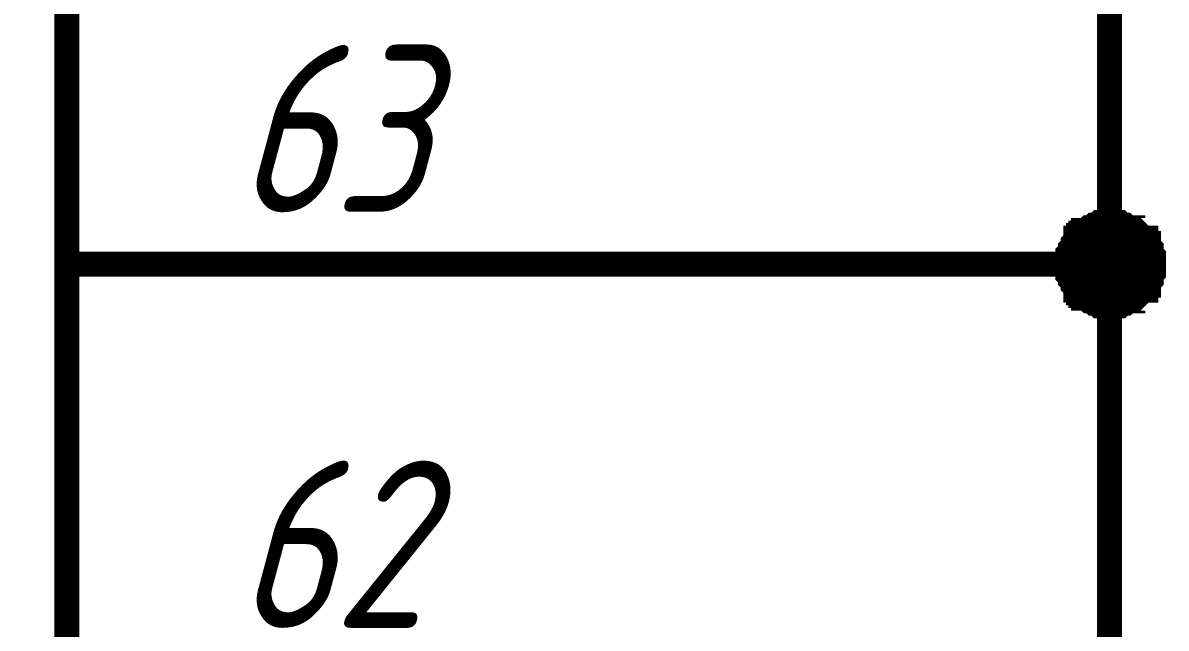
# Model space of a CAD drawing. Extents: x 260 to 1101, y 70 to 664.
# Drawn here: x 903.48 to 917.17, y 532.43 to 539.67 of the extents above; entities that cross this region are included whole.
import ezdxf

# ---------------------------------------------------------------- set-up
doc = ezdxf.new("R2010")
doc.units = 0
doc.header["$MEASUREMENT"] = 0
doc.layers.add('Sheet', color=255, linetype='CONTINUOUS')
doc.styles.add('GOST type A0', font='', dxfattribs={"oblique": 15, "height": 3.5})
doc.styles.get('GOST type A0').set_extended_font_data('GOST type A')

msp = doc.modelspace()

# ---------------------------------------------------------------- linework, layer by layer
at = {"layer": 'Sheet', "const_width": 0.3}
msp.add_lwpolyline([(846.521, 566.796), (904.006, 566.796), (904.006, 391.796), (846.521, 391.796), (846.521, 566.796)], close=True, dxfattribs=at)
at = {"layer": 'Sheet'}
for points, const_width in [([(916.49, 536.785), (916.49, 541.787), (906.49, 541.787)], 0.3), ([(915.993, 536.785), (915.993, 536.816), (915.993, 536.848), (915.993, 536.848), (915.993, 536.879), (915.993, 536.91), (916.024, 536.941), (916.024, 536.972), (916.024, 536.972), (916.055, 537.003), (916.055, 537.034), (916.055, 537.034), (916.087, 537.065), (916.087, 537.096), (916.118, 537.096), (916.118, 537.127), (916.149, 537.127), (916.149, 537.158), (916.18, 537.158), (916.18, 537.189), (916.211, 537.189), (916.242, 537.22), (916.242, 537.22), (916.273, 537.22), (916.304, 537.251), (916.304, 537.251), (916.335, 537.251), (916.366, 537.282), (916.397, 537.282), (916.428, 537.282), (916.428, 537.282), (916.459, 537.282), (916.49, 537.282)], 0.3), ([(915.993, 536.785), (915.993, 536.816), (915.993, 536.848), (915.993, 536.848), (915.993, 536.879), (915.993, 536.91), (916.024, 536.941), (916.024, 536.972), (916.024, 536.972), (916.055, 537.003), (916.055, 537.034), (916.055, 537.034), (916.087, 537.065), (916.087, 537.096), (916.118, 537.096), (916.118, 537.127), (916.149, 537.127), (916.149, 537.158), (916.18, 537.158), (916.18, 537.189), (916.211, 537.189), (916.242, 537.22), (916.242, 537.22), (916.273, 537.22), (916.304, 537.251), (916.304, 537.251), (916.335, 537.251), (916.366, 537.282), (916.397, 537.282), (916.428, 537.282), (916.428, 537.282), (916.459, 537.282), (916.49, 537.282)], 0.3), ([(915.993, 536.785), (915.993, 536.816), (915.993, 536.848), (915.993, 536.848), (915.993, 536.879), (915.993, 536.91), (916.024, 536.941), (916.024, 536.972), (916.024, 536.972), (916.055, 537.003), (916.055, 537.034), (916.055, 537.034), (916.087, 537.065), (916.087, 537.096), (916.118, 537.096), (916.118, 537.127), (916.149, 537.127), (916.149, 537.158), (916.18, 537.158), (916.18, 537.189), (916.211, 537.189), (916.242, 537.22), (916.242, 537.22), (916.273, 537.22), (916.304, 537.251), (916.304, 537.251), (916.335, 537.251), (916.366, 537.282), (916.397, 537.282), (916.428, 537.282), (916.428, 537.282), (916.459, 537.282), (916.49, 537.282)], 0.3), ([(915.993, 536.785), (915.993, 536.816), (915.993, 536.848), (915.993, 536.848), (915.993, 536.879), (915.993, 536.91), (916.024, 536.941), (916.024, 536.972), (916.024, 536.972), (916.055, 537.003), (916.055, 537.034), (916.055, 537.034), (916.087, 537.065), (916.087, 537.096), (916.118, 537.096), (916.118, 537.127), (916.149, 537.127), (916.149, 537.158), (916.18, 537.158), (916.18, 537.189), (916.211, 537.189), (916.242, 537.22), (916.242, 537.22), (916.273, 537.22), (916.304, 537.251), (916.304, 537.251), (916.335, 537.251), (916.366, 537.282), (916.397, 537.282), (916.428, 537.282), (916.428, 537.282), (916.459, 537.282), (916.49, 537.282)], 0.3), ([(916.49, 537.282), (916.49, 537.282)], 0.3), ([(916.49, 537.282), (916.521, 537.282), (916.552, 537.282), (916.552, 537.282), (916.583, 537.282), (916.615, 537.282), (916.646, 537.251), (916.677, 537.251), (916.677, 537.251), (916.708, 537.22), (916.739, 537.22), (916.77, 537.22), (916.77, 537.189), (916.801, 537.189), (916.832, 537.158), (916.832, 537.158), (916.863, 537.127), (916.863, 537.127), (916.894, 537.096), (916.925, 537.096), (916.925, 537.065), (916.925, 537.034), (916.956, 537.034), (916.956, 537.003), (916.987, 536.972), (916.987, 536.972), (916.987, 536.941), (916.987, 536.91), (917.018, 536.879), (917.018, 536.848), (917.018, 536.848), (917.018, 536.816), (917.018, 536.785)], 0.3), ([(916.49, 537.282), (916.49, 537.282)], 0.3), ([(916.49, 537.282), (916.521, 537.282), (916.552, 537.282), (916.552, 537.282), (916.583, 537.282), (916.615, 537.282), (916.646, 537.251), (916.677, 537.251), (916.677, 537.251), (916.708, 537.22), (916.739, 537.22), (916.77, 537.22), (916.77, 537.189), (916.801, 537.189), (916.832, 537.158), (916.832, 537.158), (916.863, 537.127), (916.863, 537.127), (916.894, 537.096), (916.925, 537.096), (916.925, 537.065), (916.925, 537.034), (916.956, 537.034), (916.956, 537.003), (916.987, 536.972), (916.987, 536.972), (916.987, 536.941), (916.987, 536.91), (917.018, 536.879), (917.018, 536.848), (917.018, 536.848), (917.018, 536.816), (917.018, 536.785)], 0.3), ([(916.49, 537.282), (916.49, 537.282)], 0.3), ([(916.49, 537.282), (916.521, 537.282), (916.552, 537.282), (916.552, 537.282), (916.583, 537.282), (916.615, 537.282), (916.646, 537.251), (916.677, 537.251), (916.677, 537.251), (916.708, 537.22), (916.739, 537.22), (916.77, 537.22), (916.77, 537.189), (916.801, 537.189), (916.832, 537.158), (916.832, 537.158), (916.863, 537.127), (916.863, 537.127), (916.894, 537.096), (916.925, 537.096), (916.925, 537.065), (916.925, 537.034), (916.956, 537.034), (916.956, 537.003), (916.987, 536.972), (916.987, 536.972), (916.987, 536.941), (916.987, 536.91), (917.018, 536.879), (917.018, 536.848), (917.018, 536.848), (917.018, 536.816), (917.018, 536.785)], 0.3), ([(916.49, 537.282), (916.49, 537.282)], 0.3), ([(916.49, 537.282), (916.521, 537.282), (916.552, 537.282), (916.552, 537.282), (916.583, 537.282), (916.615, 537.282), (916.646, 537.251), (916.677, 537.251), (916.677, 537.251), (916.708, 537.22), (916.739, 537.22), (916.77, 537.22), (916.77, 537.189), (916.801, 537.189), (916.832, 537.158), (916.832, 537.158), (916.863, 537.127), (916.863, 537.127), (916.894, 537.096), (916.925, 537.096), (916.925, 537.065), (916.925, 537.034), (916.956, 537.034), (916.956, 537.003), (916.987, 536.972), (916.987, 536.972), (916.987, 536.941), (916.987, 536.91), (917.018, 536.879), (917.018, 536.848), (917.018, 536.848), (917.018, 536.816), (917.018, 536.785)], 0.3), ([(915.993, 536.785), (915.993, 536.816), (915.993, 536.848), (915.993, 536.848), (915.993, 536.879), (915.993, 536.91), (916.024, 536.941), (916.024, 536.972), (916.024, 536.972), (916.055, 537.003), (916.055, 537.034), (916.055, 537.034), (916.087, 537.065), (916.087, 537.096), (916.118, 537.096), (916.118, 537.127), (916.149, 537.127), (916.149, 537.158), (916.18, 537.158), (916.18, 537.189), (916.211, 537.189), (916.242, 537.22), (916.242, 537.22), (916.273, 537.22), (916.304, 537.251), (916.304, 537.251), (916.335, 537.251), (916.366, 537.282), (916.397, 537.282), (916.428, 537.282), (916.428, 537.282), (916.459, 537.282), (916.49, 537.282)], 0.0991), ([(915.993, 536.785), (915.993, 536.816), (915.993, 536.848), (915.993, 536.848), (915.993, 536.879), (915.993, 536.91), (916.024, 536.941), (916.024, 536.972), (916.024, 536.972), (916.055, 537.003), (916.055, 537.034), (916.055, 537.034), (916.087, 537.065), (916.087, 537.096), (916.118, 537.096), (916.118, 537.127), (916.149, 537.127), (916.149, 537.158), (916.18, 537.158), (916.18, 537.189), (916.211, 537.189), (916.242, 537.22), (916.242, 537.22), (916.273, 537.22), (916.304, 537.251), (916.304, 537.251), (916.335, 537.251), (916.366, 537.282), (916.397, 537.282), (916.428, 537.282), (916.428, 537.282), (916.459, 537.282), (916.49, 537.282)], 0.0991), ([(915.993, 536.785), (915.993, 536.816), (915.993, 536.848), (915.993, 536.848), (915.993, 536.879), (915.993, 536.91), (916.024, 536.941), (916.024, 536.972), (916.024, 536.972), (916.055, 537.003), (916.055, 537.034), (916.055, 537.034), (916.087, 537.065), (916.087, 537.096), (916.118, 537.096), (916.118, 537.127), (916.149, 537.127), (916.149, 537.158), (916.18, 537.158), (916.18, 537.189), (916.211, 537.189), (916.242, 537.22), (916.242, 537.22), (916.273, 537.22), (916.304, 537.251), (916.304, 537.251), (916.335, 537.251), (916.366, 537.282), (916.397, 537.282), (916.428, 537.282), (916.428, 537.282), (916.459, 537.282), (916.49, 537.282)], 0.0991), ([(915.993, 536.785), (915.993, 536.816), (915.993, 536.848), (915.993, 536.848), (915.993, 536.879), (915.993, 536.91), (916.024, 536.941), (916.024, 536.972), (916.024, 536.972), (916.055, 537.003), (916.055, 537.034), (916.055, 537.034), (916.087, 537.065), (916.087, 537.096), (916.118, 537.096), (916.118, 537.127), (916.149, 537.127), (916.149, 537.158), (916.18, 537.158), (916.18, 537.189), (916.211, 537.189), (916.242, 537.22), (916.242, 537.22), (916.273, 537.22), (916.304, 537.251), (916.304, 537.251), (916.335, 537.251), (916.366, 537.282), (916.397, 537.282), (916.428, 537.282), (916.428, 537.282), (916.459, 537.282), (916.49, 537.282)], 0.0991), ([(916.49, 537.282), (916.49, 537.282)], 0.0991), ([(916.49, 537.282), (916.521, 537.282), (916.552, 537.282), (916.552, 537.282), (916.583, 537.282), (916.615, 537.282), (916.646, 537.251), (916.677, 537.251), (916.677, 537.251), (916.708, 537.22), (916.739, 537.22), (916.77, 537.22), (916.77, 537.189), (916.801, 537.189), (916.832, 537.158), (916.832, 537.158), (916.863, 537.127), (916.863, 537.127), (916.894, 537.096), (916.925, 537.096), (916.925, 537.065), (916.925, 537.034), (916.956, 537.034), (916.956, 537.003), (916.987, 536.972), (916.987, 536.972), (916.987, 536.941), (916.987, 536.91), (917.018, 536.879), (917.018, 536.848), (917.018, 536.848), (917.018, 536.816), (917.018, 536.785)], 0.0991), ([(916.49, 537.282), (916.49, 537.282)], 0.0991), ([(916.49, 537.282), (916.521, 537.282), (916.552, 537.282), (916.552, 537.282), (916.583, 537.282), (916.615, 537.282), (916.646, 537.251), (916.677, 537.251), (916.677, 537.251), (916.708, 537.22), (916.739, 537.22), (916.77, 537.22), (916.77, 537.189), (916.801, 537.189), (916.832, 537.158), (916.832, 537.158), (916.863, 537.127), (916.863, 537.127), (916.894, 537.096), (916.925, 537.096), (916.925, 537.065), (916.925, 537.034), (916.956, 537.034), (916.956, 537.003), (916.987, 536.972), (916.987, 536.972), (916.987, 536.941), (916.987, 536.91), (917.018, 536.879), (917.018, 536.848), (917.018, 536.848), (917.018, 536.816), (917.018, 536.785)], 0.0991), ([(916.49, 537.282), (916.49, 537.282)], 0.0991), ([(916.49, 537.282), (916.521, 537.282), (916.552, 537.282), (916.552, 537.282), (916.583, 537.282), (916.615, 537.282), (916.646, 537.251), (916.677, 537.251), (916.677, 537.251), (916.708, 537.22), (916.739, 537.22), (916.77, 537.22), (916.77, 537.189), (916.801, 537.189), (916.832, 537.158), (916.832, 537.158), (916.863, 537.127), (916.863, 537.127), (916.894, 537.096), (916.925, 537.096), (916.925, 537.065), (916.925, 537.034), (916.956, 537.034), (916.956, 537.003), (916.987, 536.972), (916.987, 536.972), (916.987, 536.941), (916.987, 536.91), (917.018, 536.879), (917.018, 536.848), (917.018, 536.848), (917.018, 536.816), (917.018, 536.785)], 0.0991), ([(916.49, 537.282), (916.49, 537.282)], 0.0991), ([(916.49, 537.282), (916.521, 537.282), (916.552, 537.282), (916.552, 537.282), (916.583, 537.282), (916.615, 537.282), (916.646, 537.251), (916.677, 537.251), (916.677, 537.251), (916.708, 537.22), (916.739, 537.22), (916.77, 537.22), (916.77, 537.189), (916.801, 537.189), (916.832, 537.158), (916.832, 537.158), (916.863, 537.127), (916.863, 537.127), (916.894, 537.096), (916.925, 537.096), (916.925, 537.065), (916.925, 537.034), (916.956, 537.034), (916.956, 537.003), (916.987, 536.972), (916.987, 536.972), (916.987, 536.941), (916.987, 536.91), (917.018, 536.879), (917.018, 536.848), (917.018, 536.848), (917.018, 536.816), (917.018, 536.785)], 0.0991), ([(904.006, 536.785), (906.49, 536.785)], 0.3), ([(906.49, 531.784), (916.49, 531.784), (916.49, 536.785), (906.49, 536.785)], 0.3), ([(916.49, 536.288), (916.459, 536.288), (916.428, 536.288), (916.428, 536.288), (916.397, 536.288), (916.366, 536.288), (916.335, 536.319), (916.304, 536.319), (916.304, 536.319), (916.273, 536.35), (916.242, 536.35), (916.242, 536.35), (916.211, 536.381), (916.18, 536.381), (916.18, 536.413), (916.149, 536.413), (916.149, 536.444), (916.118, 536.444), (916.118, 536.475), (916.087, 536.475), (916.087, 536.506), (916.055, 536.537), (916.055, 536.537), (916.055, 536.568), (916.024, 536.599), (916.024, 536.599), (916.024, 536.63), (915.993, 536.661), (915.993, 536.692), (915.993, 536.723), (915.993, 536.723), (915.993, 536.754), (915.993, 536.785)], 0.3), ([(915.993, 536.785), (915.993, 536.785)], 0.3), ([(916.49, 536.288), (916.459, 536.288), (916.428, 536.288), (916.428, 536.288), (916.397, 536.288), (916.366, 536.288), (916.335, 536.319), (916.304, 536.319), (916.304, 536.319), (916.273, 536.35), (916.242, 536.35), (916.242, 536.35), (916.211, 536.381), (916.18, 536.381), (916.18, 536.413), (916.149, 536.413), (916.149, 536.444), (916.118, 536.444), (916.118, 536.475), (916.087, 536.475), (916.087, 536.506), (916.055, 536.537), (916.055, 536.537), (916.055, 536.568), (916.024, 536.599), (916.024, 536.599), (916.024, 536.63), (915.993, 536.661), (915.993, 536.692), (915.993, 536.723), (915.993, 536.723), (915.993, 536.754), (915.993, 536.785)], 0.3), ([(915.993, 536.785), (915.993, 536.785)], 0.3), ([(916.49, 536.288), (916.459, 536.288), (916.428, 536.288), (916.428, 536.288), (916.397, 536.288), (916.366, 536.288), (916.335, 536.319), (916.304, 536.319), (916.304, 536.319), (916.273, 536.35), (916.242, 536.35), (916.242, 536.35), (916.211, 536.381), (916.18, 536.381), (916.18, 536.413), (916.149, 536.413), (916.149, 536.444), (916.118, 536.444), (916.118, 536.475), (916.087, 536.475), (916.087, 536.506), (916.055, 536.537), (916.055, 536.537), (916.055, 536.568), (916.024, 536.599), (916.024, 536.599), (916.024, 536.63), (915.993, 536.661), (915.993, 536.692), (915.993, 536.723), (915.993, 536.723), (915.993, 536.754), (915.993, 536.785)], 0.3), ([(915.993, 536.785), (915.993, 536.785)], 0.3), ([(916.49, 536.288), (916.459, 536.288), (916.428, 536.288), (916.428, 536.288), (916.397, 536.288), (916.366, 536.288), (916.335, 536.319), (916.304, 536.319), (916.304, 536.319), (916.273, 536.35), (916.242, 536.35), (916.242, 536.35), (916.211, 536.381), (916.18, 536.381), (916.18, 536.413), (916.149, 536.413), (916.149, 536.444), (916.118, 536.444), (916.118, 536.475), (916.087, 536.475), (916.087, 536.506), (916.055, 536.537), (916.055, 536.537), (916.055, 536.568), (916.024, 536.599), (916.024, 536.599), (916.024, 536.63), (915.993, 536.661), (915.993, 536.692), (915.993, 536.723), (915.993, 536.723), (915.993, 536.754), (915.993, 536.785)], 0.3), ([(915.993, 536.785), (915.993, 536.785)], 0.3), ([(917.018, 536.785), (917.018, 536.754), (917.018, 536.723), (917.018, 536.723), (917.018, 536.692), (916.987, 536.661), (916.987, 536.63), (916.987, 536.599), (916.987, 536.599), (916.956, 536.568), (916.956, 536.537), (916.925, 536.537), (916.925, 536.506), (916.925, 536.475), (916.894, 536.475), (916.863, 536.444), (916.863, 536.444), (916.832, 536.413), (916.832, 536.413), (916.801, 536.381), (916.77, 536.381), (916.77, 536.35), (916.739, 536.35), (916.708, 536.35), (916.677, 536.319), (916.677, 536.319), (916.646, 536.319), (916.615, 536.288), (916.583, 536.288), (916.552, 536.288), (916.552, 536.288), (916.521, 536.288), (916.49, 536.288)], 0.3), ([(917.018, 536.785), (917.018, 536.754), (917.018, 536.723), (917.018, 536.723), (917.018, 536.692), (916.987, 536.661), (916.987, 536.63), (916.987, 536.599), (916.987, 536.599), (916.956, 536.568), (916.956, 536.537), (916.925, 536.537), (916.925, 536.506), (916.925, 536.475), (916.894, 536.475), (916.863, 536.444), (916.863, 536.444), (916.832, 536.413), (916.832, 536.413), (916.801, 536.381), (916.77, 536.381), (916.77, 536.35), (916.739, 536.35), (916.708, 536.35), (916.677, 536.319), (916.677, 536.319), (916.646, 536.319), (916.615, 536.288), (916.583, 536.288), (916.552, 536.288), (916.552, 536.288), (916.521, 536.288), (916.49, 536.288)], 0.3), ([(917.018, 536.785), (917.018, 536.754), (917.018, 536.723), (917.018, 536.723), (917.018, 536.692), (916.987, 536.661), (916.987, 536.63), (916.987, 536.599), (916.987, 536.599), (916.956, 536.568), (916.956, 536.537), (916.925, 536.537), (916.925, 536.506), (916.925, 536.475), (916.894, 536.475), (916.863, 536.444), (916.863, 536.444), (916.832, 536.413), (916.832, 536.413), (916.801, 536.381), (916.77, 536.381), (916.77, 536.35), (916.739, 536.35), (916.708, 536.35), (916.677, 536.319), (916.677, 536.319), (916.646, 536.319), (916.615, 536.288), (916.583, 536.288), (916.552, 536.288), (916.552, 536.288), (916.521, 536.288), (916.49, 536.288)], 0.3), ([(917.018, 536.785), (917.018, 536.754), (917.018, 536.723), (917.018, 536.723), (917.018, 536.692), (916.987, 536.661), (916.987, 536.63), (916.987, 536.599), (916.987, 536.599), (916.956, 536.568), (916.956, 536.537), (916.925, 536.537), (916.925, 536.506), (916.925, 536.475), (916.894, 536.475), (916.863, 536.444), (916.863, 536.444), (916.832, 536.413), (916.832, 536.413), (916.801, 536.381), (916.77, 536.381), (916.77, 536.35), (916.739, 536.35), (916.708, 536.35), (916.677, 536.319), (916.677, 536.319), (916.646, 536.319), (916.615, 536.288), (916.583, 536.288), (916.552, 536.288), (916.552, 536.288), (916.521, 536.288), (916.49, 536.288)], 0.3), ([(917.018, 536.785), (917.018, 536.785), (917.018, 536.785), (917.018, 536.785), (917.018, 536.785), (917.018, 536.785), (917.018, 536.785), (917.018, 536.785), (917.018, 536.785), (917.018, 536.785), (917.018, 536.785), (917.018, 536.785), (917.018, 536.785), (917.018, 536.785), (917.018, 536.785), (917.018, 536.785), (917.018, 536.785), (917.018, 536.785), (917.018, 536.785), (917.018, 536.785), (917.018, 536.785), (917.018, 536.785), (917.018, 536.785), (917.018, 536.785), (917.018, 536.785), (917.018, 536.785), (917.018, 536.785), (917.018, 536.785), (917.018, 536.785), (917.018, 536.785), (917.018, 536.785), (917.018, 536.785), (917.018, 536.785)], 0.3), ([(917.018, 536.785), (917.018, 536.785)], 0.3), ([(917.018, 536.785), (917.018, 536.785), (917.018, 536.785), (917.018, 536.785), (917.018, 536.785), (917.018, 536.785), (917.018, 536.785), (917.018, 536.785), (917.018, 536.785), (917.018, 536.785), (917.018, 536.785), (917.018, 536.785), (917.018, 536.785), (917.018, 536.785), (917.018, 536.785), (917.018, 536.785), (917.018, 536.785), (917.018, 536.785), (917.018, 536.785), (917.018, 536.785), (917.018, 536.785), (917.018, 536.785), (917.018, 536.785), (917.018, 536.785), (917.018, 536.785), (917.018, 536.785), (917.018, 536.785), (917.018, 536.785), (917.018, 536.785), (917.018, 536.785), (917.018, 536.785), (917.018, 536.785), (917.018, 536.785)], 0.3), ([(917.018, 536.785), (917.018, 536.785)], 0.3), ([(917.018, 536.785), (917.018, 536.785), (917.018, 536.785), (917.018, 536.785), (917.018, 536.785), (917.018, 536.785), (917.018, 536.785), (917.018, 536.785), (917.018, 536.785), (917.018, 536.785), (917.018, 536.785), (917.018, 536.785), (917.018, 536.785), (917.018, 536.785), (917.018, 536.785), (917.018, 536.785), (917.018, 536.785), (917.018, 536.785), (917.018, 536.785), (917.018, 536.785), (917.018, 536.785), (917.018, 536.785), (917.018, 536.785), (917.018, 536.785), (917.018, 536.785), (917.018, 536.785), (917.018, 536.785), (917.018, 536.785), (917.018, 536.785), (917.018, 536.785), (917.018, 536.785), (917.018, 536.785), (917.018, 536.785)], 0.3), ([(917.018, 536.785), (917.018, 536.785)], 0.3), ([(917.018, 536.785), (917.018, 536.785), (917.018, 536.785), (917.018, 536.785), (917.018, 536.785), (917.018, 536.785), (917.018, 536.785), (917.018, 536.785), (917.018, 536.785), (917.018, 536.785), (917.018, 536.785), (917.018, 536.785), (917.018, 536.785), (917.018, 536.785), (917.018, 536.785), (917.018, 536.785), (917.018, 536.785), (917.018, 536.785), (917.018, 536.785), (917.018, 536.785), (917.018, 536.785), (917.018, 536.785), (917.018, 536.785), (917.018, 536.785), (917.018, 536.785), (917.018, 536.785), (917.018, 536.785), (917.018, 536.785), (917.018, 536.785), (917.018, 536.785), (917.018, 536.785), (917.018, 536.785), (917.018, 536.785)], 0.3), ([(917.018, 536.785), (917.018, 536.785)], 0.3), ([(916.49, 536.288), (916.459, 536.288), (916.428, 536.288), (916.428, 536.288), (916.397, 536.288), (916.366, 536.288), (916.335, 536.319), (916.304, 536.319), (916.304, 536.319), (916.273, 536.35), (916.242, 536.35), (916.242, 536.35), (916.211, 536.381), (916.18, 536.381), (916.18, 536.413), (916.149, 536.413), (916.149, 536.444), (916.118, 536.444), (916.118, 536.475), (916.087, 536.475), (916.087, 536.506), (916.055, 536.537), (916.055, 536.537), (916.055, 536.568), (916.024, 536.599), (916.024, 536.599), (916.024, 536.63), (915.993, 536.661), (915.993, 536.692), (915.993, 536.723), (915.993, 536.723), (915.993, 536.754), (915.993, 536.785)], 0.0991), ([(915.993, 536.785), (915.993, 536.785)], 0.0991), ([(916.49, 536.288), (916.459, 536.288), (916.428, 536.288), (916.428, 536.288), (916.397, 536.288), (916.366, 536.288), (916.335, 536.319), (916.304, 536.319), (916.304, 536.319), (916.273, 536.35), (916.242, 536.35), (916.242, 536.35), (916.211, 536.381), (916.18, 536.381), (916.18, 536.413), (916.149, 536.413), (916.149, 536.444), (916.118, 536.444), (916.118, 536.475), (916.087, 536.475), (916.087, 536.506), (916.055, 536.537), (916.055, 536.537), (916.055, 536.568), (916.024, 536.599), (916.024, 536.599), (916.024, 536.63), (915.993, 536.661), (915.993, 536.692), (915.993, 536.723), (915.993, 536.723), (915.993, 536.754), (915.993, 536.785)], 0.0991), ([(915.993, 536.785), (915.993, 536.785)], 0.0991), ([(916.49, 536.288), (916.459, 536.288), (916.428, 536.288), (916.428, 536.288), (916.397, 536.288), (916.366, 536.288), (916.335, 536.319), (916.304, 536.319), (916.304, 536.319), (916.273, 536.35), (916.242, 536.35), (916.242, 536.35), (916.211, 536.381), (916.18, 536.381), (916.18, 536.413), (916.149, 536.413), (916.149, 536.444), (916.118, 536.444), (916.118, 536.475), (916.087, 536.475), (916.087, 536.506), (916.055, 536.537), (916.055, 536.537), (916.055, 536.568), (916.024, 536.599), (916.024, 536.599), (916.024, 536.63), (915.993, 536.661), (915.993, 536.692), (915.993, 536.723), (915.993, 536.723), (915.993, 536.754), (915.993, 536.785)], 0.0991), ([(915.993, 536.785), (915.993, 536.785)], 0.0991), ([(916.49, 536.288), (916.459, 536.288), (916.428, 536.288), (916.428, 536.288), (916.397, 536.288), (916.366, 536.288), (916.335, 536.319), (916.304, 536.319), (916.304, 536.319), (916.273, 536.35), (916.242, 536.35), (916.242, 536.35), (916.211, 536.381), (916.18, 536.381), (916.18, 536.413), (916.149, 536.413), (916.149, 536.444), (916.118, 536.444), (916.118, 536.475), (916.087, 536.475), (916.087, 536.506), (916.055, 536.537), (916.055, 536.537), (916.055, 536.568), (916.024, 536.599), (916.024, 536.599), (916.024, 536.63), (915.993, 536.661), (915.993, 536.692), (915.993, 536.723), (915.993, 536.723), (915.993, 536.754), (915.993, 536.785)], 0.0991), ([(915.993, 536.785), (915.993, 536.785)], 0.0991), ([(917.018, 536.785), (917.018, 536.754), (917.018, 536.723), (917.018, 536.723), (917.018, 536.692), (916.987, 536.661), (916.987, 536.63), (916.987, 536.599), (916.987, 536.599), (916.956, 536.568), (916.956, 536.537), (916.925, 536.537), (916.925, 536.506), (916.925, 536.475), (916.894, 536.475), (916.863, 536.444), (916.863, 536.444), (916.832, 536.413), (916.832, 536.413), (916.801, 536.381), (916.77, 536.381), (916.77, 536.35), (916.739, 536.35), (916.708, 536.35), (916.677, 536.319), (916.677, 536.319), (916.646, 536.319), (916.615, 536.288), (916.583, 536.288), (916.552, 536.288), (916.552, 536.288), (916.521, 536.288), (916.49, 536.288)], 0.0991), ([(917.018, 536.785), (917.018, 536.754), (917.018, 536.723), (917.018, 536.723), (917.018, 536.692), (916.987, 536.661), (916.987, 536.63), (916.987, 536.599), (916.987, 536.599), (916.956, 536.568), (916.956, 536.537), (916.925, 536.537), (916.925, 536.506), (916.925, 536.475), (916.894, 536.475), (916.863, 536.444), (916.863, 536.444), (916.832, 536.413), (916.832, 536.413), (916.801, 536.381), (916.77, 536.381), (916.77, 536.35), (916.739, 536.35), (916.708, 536.35), (916.677, 536.319), (916.677, 536.319), (916.646, 536.319), (916.615, 536.288), (916.583, 536.288), (916.552, 536.288), (916.552, 536.288), (916.521, 536.288), (916.49, 536.288)], 0.0991), ([(917.018, 536.785), (917.018, 536.754), (917.018, 536.723), (917.018, 536.723), (917.018, 536.692), (916.987, 536.661), (916.987, 536.63), (916.987, 536.599), (916.987, 536.599), (916.956, 536.568), (916.956, 536.537), (916.925, 536.537), (916.925, 536.506), (916.925, 536.475), (916.894, 536.475), (916.863, 536.444), (916.863, 536.444), (916.832, 536.413), (916.832, 536.413), (916.801, 536.381), (916.77, 536.381), (916.77, 536.35), (916.739, 536.35), (916.708, 536.35), (916.677, 536.319), (916.677, 536.319), (916.646, 536.319), (916.615, 536.288), (916.583, 536.288), (916.552, 536.288), (916.552, 536.288), (916.521, 536.288), (916.49, 536.288)], 0.0991), ([(917.018, 536.785), (917.018, 536.754), (917.018, 536.723), (917.018, 536.723), (917.018, 536.692), (916.987, 536.661), (916.987, 536.63), (916.987, 536.599), (916.987, 536.599), (916.956, 536.568), (916.956, 536.537), (916.925, 536.537), (916.925, 536.506), (916.925, 536.475), (916.894, 536.475), (916.863, 536.444), (916.863, 536.444), (916.832, 536.413), (916.832, 536.413), (916.801, 536.381), (916.77, 536.381), (916.77, 536.35), (916.739, 536.35), (916.708, 536.35), (916.677, 536.319), (916.677, 536.319), (916.646, 536.319), (916.615, 536.288), (916.583, 536.288), (916.552, 536.288), (916.552, 536.288), (916.521, 536.288), (916.49, 536.288)], 0.0991), ([(917.018, 536.785), (917.018, 536.785), (917.018, 536.785), (917.018, 536.785), (917.018, 536.785), (917.018, 536.785), (917.018, 536.785), (917.018, 536.785), (917.018, 536.785), (917.018, 536.785), (917.018, 536.785), (917.018, 536.785), (917.018, 536.785), (917.018, 536.785), (917.018, 536.785), (917.018, 536.785), (917.018, 536.785), (917.018, 536.785), (917.018, 536.785), (917.018, 536.785), (917.018, 536.785), (917.018, 536.785), (917.018, 536.785), (917.018, 536.785), (917.018, 536.785), (917.018, 536.785), (917.018, 536.785), (917.018, 536.785), (917.018, 536.785), (917.018, 536.785), (917.018, 536.785), (917.018, 536.785), (917.018, 536.785)], 0.0991), ([(917.018, 536.785), (917.018, 536.785)], 0.0991), ([(917.018, 536.785), (917.018, 536.785), (917.018, 536.785), (917.018, 536.785), (917.018, 536.785), (917.018, 536.785), (917.018, 536.785), (917.018, 536.785), (917.018, 536.785), (917.018, 536.785), (917.018, 536.785), (917.018, 536.785), (917.018, 536.785), (917.018, 536.785), (917.018, 536.785), (917.018, 536.785), (917.018, 536.785), (917.018, 536.785), (917.018, 536.785), (917.018, 536.785), (917.018, 536.785), (917.018, 536.785), (917.018, 536.785), (917.018, 536.785), (917.018, 536.785), (917.018, 536.785), (917.018, 536.785), (917.018, 536.785), (917.018, 536.785), (917.018, 536.785), (917.018, 536.785), (917.018, 536.785), (917.018, 536.785)], 0.0991), ([(917.018, 536.785), (917.018, 536.785)], 0.0991), ([(917.018, 536.785), (917.018, 536.785), (917.018, 536.785), (917.018, 536.785), (917.018, 536.785), (917.018, 536.785), (917.018, 536.785), (917.018, 536.785), (917.018, 536.785), (917.018, 536.785), (917.018, 536.785), (917.018, 536.785), (917.018, 536.785), (917.018, 536.785), (917.018, 536.785), (917.018, 536.785), (917.018, 536.785), (917.018, 536.785), (917.018, 536.785), (917.018, 536.785), (917.018, 536.785), (917.018, 536.785), (917.018, 536.785), (917.018, 536.785), (917.018, 536.785), (917.018, 536.785), (917.018, 536.785), (917.018, 536.785), (917.018, 536.785), (917.018, 536.785), (917.018, 536.785), (917.018, 536.785), (917.018, 536.785)], 0.0991), ([(917.018, 536.785), (917.018, 536.785)], 0.0991), ([(917.018, 536.785), (917.018, 536.785), (917.018, 536.785), (917.018, 536.785), (917.018, 536.785), (917.018, 536.785), (917.018, 536.785), (917.018, 536.785), (917.018, 536.785), (917.018, 536.785), (917.018, 536.785), (917.018, 536.785), (917.018, 536.785), (917.018, 536.785), (917.018, 536.785), (917.018, 536.785), (917.018, 536.785), (917.018, 536.785), (917.018, 536.785), (917.018, 536.785), (917.018, 536.785), (917.018, 536.785), (917.018, 536.785), (917.018, 536.785), (917.018, 536.785), (917.018, 536.785), (917.018, 536.785), (917.018, 536.785), (917.018, 536.785), (917.018, 536.785), (917.018, 536.785), (917.018, 536.785), (917.018, 536.785)], 0.0991), ([(917.018, 536.785), (917.018, 536.785)], 0.0991)]:
    msp.add_lwpolyline(points, dxfattribs=dict(at, const_width=const_width))
at = {"layer": 'Sheet', "const_width": 0.508}
msp.add_lwpolyline([(916.309, 536.797, 1), (916.817, 536.797, 1)], format="xyb", close=True, dxfattribs=at)

# ---------------------------------------------------------------- texts
at = {"layer": 'Sheet', "style": 'GOST type A0', "oblique": 15}
for s, p in [('63', (906.024, 537.407)), ('62', (906.024, 532.436))]:
    msp.add_text(s, height=2, dxfattribs=at).set_placement(p)

doc.saveas('drawing.dxf')
